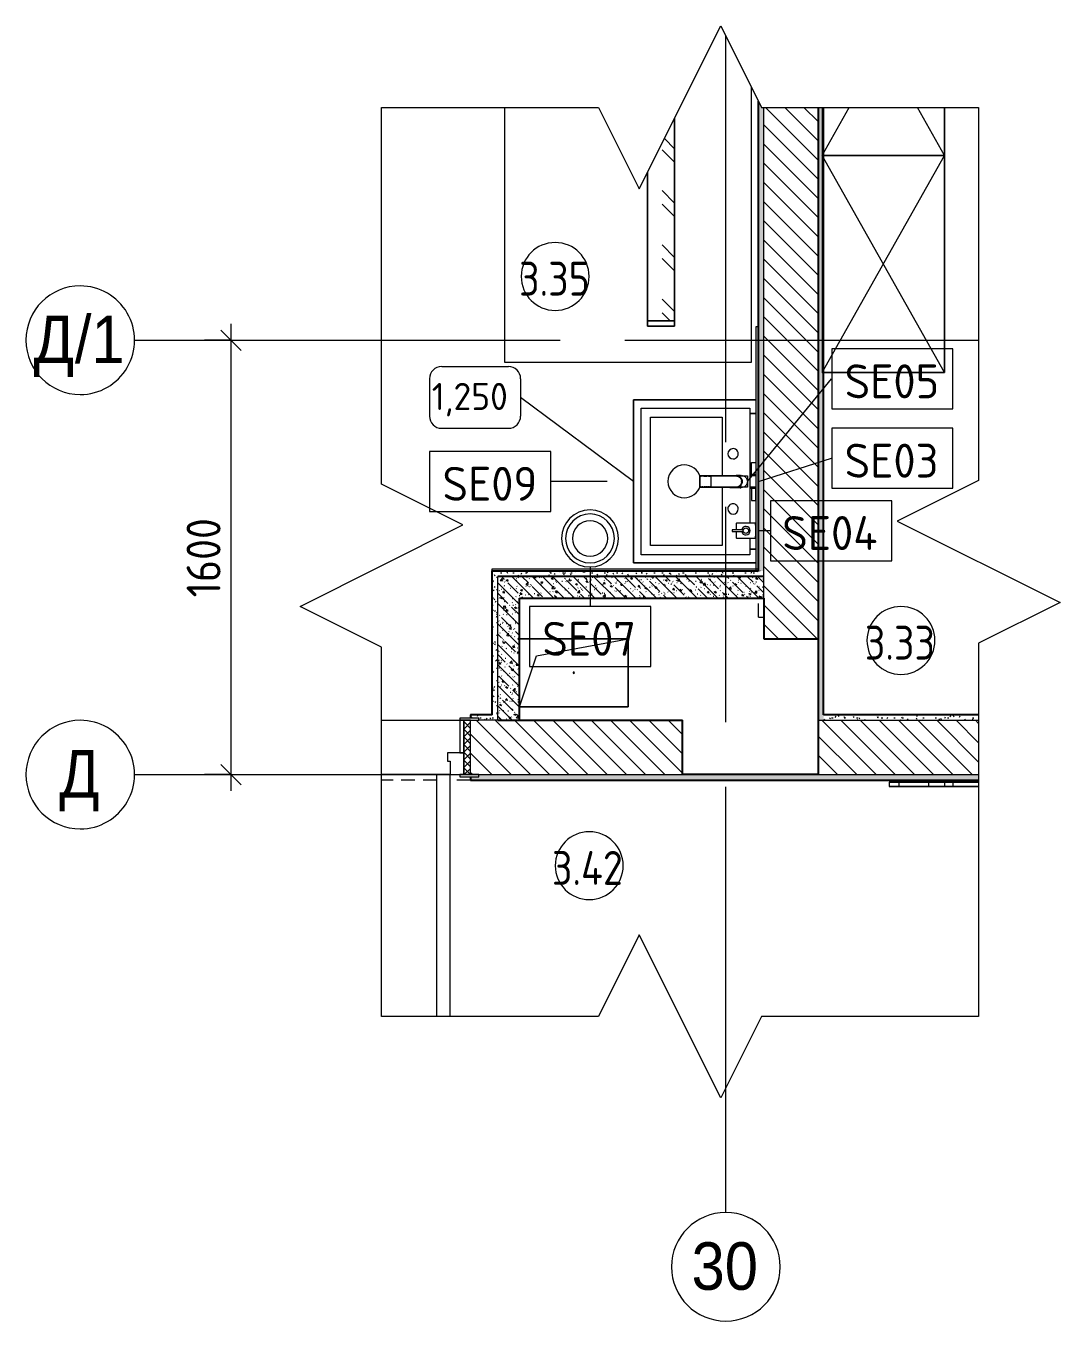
# Model space of a CAD drawing. Header units: millimetres. Extents: x 63482 to 319368, y -8553 to 29000.
# Drawn here: x 87507 to 91314, y 11387 to 16158 of the extents above; entities that cross this region are included whole.
import ezdxf

# ---------------------------------------------------------------- set-up
doc = ezdxf.new("R2010")
doc.units = ezdxf.units.MM
doc.linetypes.add('200_ШТРИХ__ш1_п0_6_', pattern=[80, 50, -30])
doc.linetypes.add('Осевая', pattern=[1587.5, 317.5, -238.125, 793.75, -238.125])
for name, color, linetype, lineweight, true_color in [('0-1', 7, 'Continuous', 9, 0x4994b4), ('A-GENM-1', 7, 'Continuous', 9, 0x4994b4), ('A-WALL-1', 7, 'Continuous', 25, 0x3c3c3c), ('A-WALL-FNSH-1', 7, 'Continuous', 15, 0x3c3c3c), ('I-FURN-1', 7, 'Continuous', 9, 0xffffff), ('P-SANR-FIXT-1', 7, 'Continuous', 15, 0x4994b4), ('P-SANR-FIXT-2', 7, 'Continuous', 9, 0x4994b4)]:
    doc.layers.add(name, color=color, linetype=linetype, lineweight=lineweight, true_color=true_color)
for name, color, linetype, lineweight in [('A-ANNO-DIMS', 7, 'Continuous', 9), ('A-ANNO-DIMS-50', 7, 'Continuous', 9), ('A-AREA-IDEN', 7, 'Continuous', 9), ('A-DETL-GENF', 7, 'Continuous', 9), ('A-DETL-MBND', 7, '200_ШТРИХ__ш1_п0_6_', 9), ('A-DOOR', 7, 'Continuous', 9), ('A-DOOR-1', 7, 'Continuous', 15), ('A-DOOR-FRAM', 7, 'Continuous', 15), ('A-DOOR-FRAM-1', 7, 'Continuous', 9), ('A-GENM', 7, 'Continuous', 9), ('A-WALL', 7, 'Continuous', 9), ('I-FURN', 7, 'Continuous', 9), ('I-FURN-IDEN', 7, 'Continuous', 9), ('I-WALL', 7, 'Continuous', 9), ('P-SANR-FIXT-IDEN', 7, 'Continuous', 9), ('Оси', 7, 'Continuous', 9), ('Оси-1', 7, 'Continuous', 20), ('Оси-2', 7, 'Осевая', 9)]:
    doc.layers.add(name, color=color, linetype=linetype, lineweight=lineweight)
doc.styles.add('Arial', font='arial.ttf', dxfattribs={"width": 0.9, "height": 175})
doc.styles.add('GOST Common', font='GOST_Common.ttf', dxfattribs={"height": 125})
doc.styles.add('GOST Common_1', font='GOST_Common.ttf', dxfattribs={"height": 100})
doc.styles.add('GOST Common_2', font='GOST_Common.ttf', dxfattribs={"width": 0.9, "height": 125})
doc.styles.add('ISOCPEUR', font='isocpeur.ttf', dxfattribs={"width": 0.9, "height": 125})
doc.dimstyles.new('ISO-2_5_0_9К_БОЛЬШОЙ', dxfattribs={"dimscale": 304.8, "dimtxt": 124.497647, "dimasz": 0.246063, "dimexe": 0.19685, "dimexo": 0.492126, "dimgap": 0, "dimtad": 1, "dimdec": 0, "dimrnd": 10, "dimzin": 0, "dimdsep": 46, "dimtxsty": 'ISOCPEUR', "dimblk1": 'OBLIQUE', "dimblk2": 'OBLIQUE', "dimsah": 1, "dimcen": 0.09, "dimdle": 0.19685, "dimazin": 0, "dimtfac": 1, "dimtdec": 4, "dimtix": 1, "dimtmove": 0, "dimatfit": 3, "dimfxl": 1, "dimtvp": 1, "dimtolj": 1, "dimtzin": 0, "dimarcsym": 2})
pattern_1 = [(135, (-20626.346, 0), (-35.35534, -35.35534), [])]
pattern_2 = [(135, (-20626.346, 0), (-37.717076, -37.717076), [53.34, -8.89, 1.778, -8.89]), (135, (-20626.346, 37.694), (-37.717076, -37.717076), []), (50, (-20626.346, 0), (63.763904, -5.57885), [6.668, -73.343]), (355, (-20626.346, 0), (-12.334876, 66.869514), [5.334, -58.674]), (100.451, (-20621.03, -0.465), (51.430358, 61.29098), [5.667, -62.332]), (46.184, (-20626.35, 17.78), (94.87722, -14.714836), [10.001, -110.014]), (96.636, (-20618.44, 16.55), (83.091155, 86.599305), [8.5, -93.497]), (351.184, (-20626.35, 17.78), (83.09204, 86.59928), [8.001, -88.011]), (21, (-20617.456, 13.335), (53.064487, -35.792726), [6.667, -73.342]), (326, (-20617.456, 13.335), (21.63066, 64.46546), [5.334, -58.674]), (71.451, (-20613.034, 10.35), (74.696462, 28.672367), [5.667, -62.332]), (37.5, (-20626.346, 0), (1.080413, 29.594271), [1.676, -56.286, 1.676, -57.887, -58.896]), (37.5, (-20626.346, 0), (1.080413, 29.594271), [-117.526, 1.676, -57.22]), (7.5, (-20626.346, 0), (23.386368, 35.063507), [1.676, -32.283, 1.676, -54.953, -22.447]), (7.5, (-20626.346, 0), (23.386368, 35.063507), [-90.589, 1.676, -20.771]), (327.5, (-20646.17, 0), (47.456567, -2.0054684), [1.676, -20.549, 1.676, -67.666, -92.012]), (327.5, (-20646.17, 0), (47.456567, -2.0054684), [-91.567, 1.676, -90.335]), (317.5, (-20655.06, 0), (51.844948, 8.899041), [1.676, -27.216, 1.676, -44.374, -65.342]), (317.5, (-20655.06, 0), (51.844948, 8.899041), [-74.943, 1.676, -63.665])]
pattern_3 = [(0, (-20626.346, 0), (60.96, 15.24), [5.029, -40.691, 5.029, -40.691, -243.84]), (0, (-20626.346, 0), (60.96, 15.24), [-91.44, 5.029, -86.411, 5.029, -40.691, -106.68]), (0, (-20626.346, 0), (60.96, 15.24), [-228.6, 5.029, -25.451, 5.029, -71.171]), (120, (-20603.486, 7.62), (-43.6782272, 45.1729086), [5.029, -40.691, 5.029, -40.691, -243.84]), (120, (-20603.486, 7.62), (-43.6782272, 45.1729086), [-91.44, 5.029, -86.411, 5.029, -40.691, -106.68]), (120, (-20603.486, 7.62), (-43.6782272, 45.1729086), [-228.6, 5.029, -25.451, 5.029, -71.171]), (240, (-20595.866, 38.1), (-17.2817728, -60.4129086), [5.029, -40.691, 5.029, -40.691, -243.84]), (240, (-20595.866, 38.1), (-17.2817728, -60.4129086), [-91.44, 5.029, -86.411, 5.029, -40.691, -106.68]), (240, (-20595.866, 38.1), (-17.2817728, -60.4129086), [-228.6, 5.029, -25.451, 5.029, -71.171])]

# ---------------------------------------------------------------- blocks, each defined once
blk = doc.blocks.new('110_Дверь_СКБ_2Ст - Д-6_л__ ДОО_Дв_1450x2100h_Дверь из раздевальной в коридор-32357677-Фрагмент 3_4')
at = {"layer": 'A-DOOR-FRAM-1'}
h = blk.add_hatch(dxfattribs=at)
h.set_pattern_fill('FP_24', color=256, style=0, pattern_type=2)
h.set_pattern_definition([(45, (-546.384, 164.685), (-14.1421, 14.1421), []), (135, (-546.384, 164.685), (-14.1421, -14.1421), [])])
h.paths.add_polyline_path([(-712.5, 100), (-712.5, -100), (-687.5, -100), (-687.5, 100)])
at = {"layer": 'A-DOOR-1'}
for p, q in [((-637.5, 990.3), (-637.5, 100)), ((-587.5, 100), (-587.5, 990.3)), ((-637.5, 100), (-587.5, 100))]:
    blk.add_line(p, q, dxfattribs=at)
at = {"layer": 'A-DOOR-FRAM'}
for p, q in [((-672.5, 108), (-742.5, 108)), ((-742.5, 108), (-742.5, 100)), ((-742.5, 100), (-672.5, 100)), ((-687.5, 100), (-712.5, 100)), ((-712.5, 100), (-712.5, -100)), ((-637.5, 100), (-687.5, 100)), ((-687.5, 100), (-687.5, 20)), ((-687.5, -100), (-687.5, 100)), ((-672.5, 100), (-672.5, 108)), ((-637.5, 50), (-637.5, 100)), ((-627.5, 50), (-637.5, 50)), ((-627.5, 20), (-627.5, 50)), ((-687.5, 20), (-627.5, 20)), ((-672.5, 20), (-687.5, 20)), ((-687.5, 20), (-687.5, -100)), ((-672.5, -100), (-672.5, 20)), ((-672.5, -100), (-742.5, -100)), ((-742.5, -100), (-742.5, -108)), ((-742.5, -108), (-672.5, -108)), ((-712.5, -100), (-687.5, -100)), ((-687.5, -100), (-672.5, -100)), ((-672.5, -108), (-672.5, -100))]:
    blk.add_line(p, q, dxfattribs=at)
blk = doc.blocks.new('SND_2D_Раковина - 500x400 без поручня-18611701-Фрагмент 3_4')
at = {"layer": 'P-SANR-FIXT-1'}
for p, q in [((-250, 152), (-250, 128.5)), ((-250, 128.5), (-250, 152)), ((-70, 150), (-25, 150)), ((-70, 135), (-70, 150)), ((-25, 151.1), (-25, 128.5)), ((25, 128.5), (25, 151.1)), ((70, 150), (25, 150)), ((70, 135), (70, 150)), ((250, 128.5), (250, 152)), ((250, 152), (250, 128.5)), ((-25, 135), (-70, 135)), ((25, 135), (70, 135))]:
    blk.add_line(p, q, dxfattribs=at)
blk = doc.blocks.new('GM_Отверстие прямоугольное _в плите_ - Отверстие-21608683-Фрагмент 3_4')
at = {"layer": 'A-GENM'}
for p, q in [((-200, 125), (200, 125)), ((200, 125), (-200, 125)), ((-137.5, 62.5), (200, 125)), ((200, 125), (200, -125)), ((200, -125), (200, 125)), ((-200, -125), (-137.5, 62.5)), ((200, -125), (-200, -125)), ((-200, -125), (200, -125))]:
    blk.add_line(p, q, dxfattribs=at)
for start, end in [(360, 180), (180, 360)]:
    blk.add_arc((0, 0), 2.5, start, end, dxfattribs=at)
blk = doc.blocks.new('Шкаф параметрический - 1_256-26529813-Фрагмент 3_4')
at = {"layer": 'I-FURN'}
for p, q in [((0, 450), (176.9, 350.5)), ((176.9, 450), (0, 450)), ((0, 450), (0, 0)), ((0, 0), (0, 444.7)), ((0, 0), (176.9, 99.5)), ((0, 0), (176.9, 0)), ((176.9, 0), (0, 0))]:
    blk.add_line(p, q, dxfattribs=at)
blk = doc.blocks.new('Шкаф параметрический - 1_254-26529812-Фрагмент 3_4')
at = {"layer": 'I-FURN'}
for p, q in [((0, 0), (800, 450)), ((0, 450), (800, 0)), ((800, 450), (0, 450)), ((0, 450), (0, 0)), ((0, 0), (0, 444.7)), ((800, 0), (800, 450)), ((800, 444.7), (800, 0)), ((0, 0), (800, 0)), ((800, 0), (0, 0))]:
    blk.add_line(p, q, dxfattribs=at)
blk = doc.blocks.new('Стол базовый прямоугольный - 1_146-25586992-Фрагмент 3_4')
at = {"layer": 'I-FURN'}
for p, q in [((617.5, 455), (-393.4, 455)), ((617.5, -455), (617.5, 455)), ((-617.5, 343), (-617.5, 340)), ((-320.5, -455), (617.5, -455))]:
    blk.add_line(p, q, dxfattribs=at)
blk = doc.blocks.new('Зеркало обычное - 1_21-29820948-Фрагмент 3_4')
at = {"layer": 'I-FURN-1'}
h = blk.add_hatch(dxfattribs=at)
h.set_pattern_fill('FP_25', color=256, style=0, pattern_type=2)
h.set_pattern_definition([(45, (50, 50), (-200, 0), [141.42, -141.42]), (45, (100, 50), (-200, 0), [70.71, -212.13]), (45, (50, 100), (-200, 0), [70.71, -212.13])])
h.paths.add_polyline_path([(-580, 60), (-580, -40), (166, -40), (-34, 60), (-469.4, 60)])
at = {"layer": 'I-FURN'}
for p, q in [((-34, 60), (-600, 60)), ((-600, 60), (-600, -40)), ((-600, -40), (-600, 60)), ((-600, 60), (-580, 60)), ((-34, 60), (-580, 60)), ((-580, 60), (-580, -40)), ((-580, -40), (-580, 60)), ((-580, 60), (-34, 60)), ((-580, 60), (-34, 60)), ((-34, 60), (-580, 60)), ((-580, 60), (-34, 60)), ((-580, -40), (-580, 60)), ((-580, -40), (-580, 60)), ((-600, -40), (166, -40)), ((-580, -40), (-600, -40)), ((-580, -40), (166, -40)), ((166, -40), (-580, -40)), ((166, -40), (-580, -40)), ((-580, -40), (166, -40)), ((166, -40), (-580, -40))]:
    blk.add_line(p, q, dxfattribs=at)
blk = doc.blocks.new('сифон - Для раковины-30610345-Фрагмент 3_4')
at = {"layer": 'P-SANR-FIXT-1'}
for p, q in [((191.1, 20), (168.5, 20)), ((192, 40), (191.1, 40)), ((191.1, 38.6), (191.1, 40)), ((191.1, -40), (191.1, 38.6)), ((168.5, -20), (191.1, -20)), ((191.1, -40), (192, -40))]:
    blk.add_line(p, q, dxfattribs=at)
blk = doc.blocks.new('смеситель для раковины - Default-30607276-Фрагмент 3_4')
at = {"layer": '0-1'}
for p, q in [((-21.8, -15.6), (-22.8, -3)), ((-18.9, -7.6), (-19.6, -9.7)), ((22.8, -3), (21.8, -15.6)), ((-20.4, -97.4), (-20.3, -110)), ((-19.8, -111.8), (19.8, -111.8)), ((20.3, -110), (20.4, -97.4)), ((-19.8, -151.6), (19.7, -151.6))]:
    blk.add_line(p, q, dxfattribs=at)
at = {"layer": '0-1', "flags": 128}
for points in [[(12.1, 0.1), (16.4, -3.8), (19.5, -8.8), (21, -14.5), (21, -16)], [(-21.1, -22.2), (-21.1, -24.2), (-21.1, -63.3), (-21.1, -93.2)], [(-20, -10.8), (-20.8, -13.2), (-20.9, -15.4)], [(21, -17), (21.2, -25.7), (21, -77.4), (21, -111.4)], [(-20.7, -150.6), (-20.7, -150.2), (-20.7, -149.2), (-20.7, -148.3), (-20.7, -146.9), (-20.7, -145.4), (-20.8, -134.7), (-21.1, -93.2)], [(20.8, -150.6), (20.7, -150.2), (20.7, -148.7), (20.8, -147.4), (20.8, -146.2), (20.9, -129.6), (21.1, -62.9), (21.1, -88)], [(20.9, -146.2), (20.9, -147.7), (20.8, -148.8), (20.8, -149.8), (20.8, -150.4), (20.7, -151.2), (20.5, -151.4), (20.3, -151.5), (20.1, -151.6), (19.7, -151.6)]]:
    blk.add_lwpolyline(points, dxfattribs=at)
at = {"layer": 'P-SANR-FIXT-1'}
for p, q in [((-21, -151.6), (-21, 23)), ((-21, 23), (21, 23)), ((21, 23), (21, -151.6)), ((-22.9, -0.9), (-22.9, -0.5)), ((22.9, -0.9), (22.5, -5)), ((22.9, -0.3), (22.9, -0.9)), ((-19.8, -111.8), (-19.7, -144)), ((19.7, -144), (19.8, -111.8)), ((19.9, -126.5), (19.9, -131)), ((19.9, -133.6), (19.9, -136.7)), ((19.9, -140.7), (19.9, -143.1)), ((20, -108.6), (20, -111.3)), ((20, -113.5), (20, -115.7)), ((21, -151.6), (-21, -151.6))]:
    blk.add_line(p, q, dxfattribs=at)
at = {"layer": 'P-SANR-FIXT-1', "flags": 128}
for points in [[(-5.1, 2), (-6.1, 1.8), (-9.8, 0.4), (-10.2, 0.2)], [(2.7, 2.4), (2.1, 2.5), (-2.1, 2.5), (-2.7, 2.4)], [(-0.6, 3.9), (-0.3, 3.9), (-0.1, 3.9), (0.1, 3.9), (0.3, 3.9), (0.6, 3.9)], [(9.8, 0.4), (6.1, 1.8), (4.9, 2)], [(-21.1, -88.1), (-20.9, -138.9), (-20.9, -145.3), (-20.8, -150.2), (-20.7, -149.4), (-20.7, -143.7), (-20.8, -118.3), (-21, -67.6), (-21.1, -42.2), (-21.1, -16.9)], [(-12.1, -0.9), (-13.1, -1.6), (-15.9, -4.1)], [(15.9, -4.1), (13.1, -1.6), (12.1, -0.9)], [(21.1, -16.9), (21.1, -42.2), (21, -67.6), (20.8, -118.3), (20.7, -143.7), (20.7, -149.4), (20.8, -150.2), (20.9, -145.3), (20.9, -138.9), (21.1, -88.1)], [(21.8, -15.2), (22.1, -10.8), (22.3, -7.9), (22.5, -5.6), (22.7, -3.2), (22.9, -0.9)], [(-20, -119.8), (-20, -111), (-20, -109.4)], [(-19.9, -137.9), (-19.9, -133.8), (-19.9, -125.8)], [(20, -117.9), (20, -119.9), (20, -123.6)]]:
    blk.add_lwpolyline(points, dxfattribs=at)
at = {"layer": 'P-SANR-FIXT-1'}
for centre, major_axis, ratio, start_param, end_param in [((0, -17.2), (20.8, 0), 0.98634, 1.772369, 2.014602), ((0, -17.2), (18.5, 0), 0.986286, 1.529552, 1.612041), ((0, -17.2), (20.8, 0), 0.98634, 1.126997, 1.369237), ((0, -17.2), (20.8, 0), 0.98634, 3.193059, 3.245131), ((0, -17.2), (20.8, 0), 0.98634, 2.866452, 2.987825), ((0, -17.2), (20.8, 0), 0.98634, 0.153768, 0.27514), ((0, -17.2), (20.8, 0), 0.98634, 6.179646, 6.231719), ((-19.8, -109.7), (0.5, 0.002), 0.095848, 1.570429, 2.347364), ((19.8, -109.7), (-0.5, 0.002), 0.095846, 3.935935, 4.712983)]:
    blk.add_ellipse(centre, major_axis=major_axis, ratio=ratio, start_param=start_param, end_param=end_param, dxfattribs=at)
for points, knots in [([(-22.9, -0.3), (-22.9, 2.5), (-22.3, 6.4), (-20, 11.4), (-17.7, 14.7), (-14.9, 17.6), (-11.6, 20), (-7.9, 21.7), (-4.5, 22.6), (-1.5, 23), (1.9, 23), (6, 22.4), (10, 20.8), (12.8, 19.1), (14.8, 17.5), (16.7, 15.8), (18.8, 13.3), (21.9, 8.1), (22.9, 3.2), (22.9, -0.3)], [0, 0, 0, 0, 0.111111, 0.166667, 0.222222, 0.277778, 0.333333, 0.388889, 0.444444, 0.479167, 0.513889, 0.583333, 0.652778, 0.6875, 0.722222, 0.756944, 0.791667, 0.861111, 1, 1, 1, 1]), ([(10.9, -0.1), (10.6, 0), (10.1, 0.3), (9, 0.9), (6.9, 1.7), (2.6, 2.8), (-2.6, 2.8), (-6.9, 1.7), (-9.2, 0.7), (-11.2, -0.2), (-13.2, -1.5), (-14.9, -2.9), (-16.1, -4.2), (-17.3, -5.5), (-18.5, -7.2), (-19.6, -9.3), (-20.7, -12.4), (-21.1, -14.8), (-21.1, -16.4)], [0.3333333, 0.3333333, 0.3333333, 0.3333333, 0.3472222, 0.3611111, 0.3888889, 0.4444444, 0.5555556, 0.6111111, 0.6388889, 0.6666667, 0.7083333, 0.75, 0.7708333, 0.7916667, 0.8333333, 0.875, 0.9166667, 1, 1, 1, 1]), ([(-15.4, -2.7), (-15.3, -2.6), (-14.5, -1.7), (-12.9, -0.3), (-11.1, 0.8), (-10.3, 1.3)], [0.4875302, 0.4875302, 0.4875302, 0.4875302, 0.5, 0.6, 0.6887158, 0.6887158, 0.6887158, 0.6887158]), ([(-9.5, 1.7), (-8.7, 2.1), (-6.8, 2.9), (-3.8, 3.7), (-1.6, 3.9), (-0.6, 3.9)], [0.7162377, 0.7162377, 0.7162377, 0.7162377, 0.8, 0.9, 1, 1, 1, 1]), ([(-5.8, 0.7), (-5.1, 0.9), (-2, 1.6), (3.8, 1.6), (10.7, -1.1), (15, -4.8), (16.9, -7.4), (17.3, -8)], [-0.5890495, -0.5890495, -0.5890495, -0.5890495, -0.5555556, -0.4444444, -0.3333333, -0.2222222, -0.1898256, -0.1898256, -0.1898256, -0.1898256]), ([(-0.6, 3), (-0.6, 3.1), (-0.6, 3.3), (-0.6, 3.6), (-0.6, 3.8), (-0.6, 3.9), (-0.6, 3.9)], [0.1818182, 0.1818182, 0.1818182, 0.1818182, 0.3636364, 0.5454545, 0.7272727, 1, 1, 1, 1]), ([(0.6, 3.1), (0.6, 3.2), (0.6, 3.3), (0.6, 3.6), (0.6, 3.8), (0.6, 3.9), (0.6, 3.9)], [0.2272727, 0.2272727, 0.2272727, 0.2272727, 0.3636364, 0.5454545, 0.7272727, 1, 1, 1, 1]), ([(3.5, 3.6), (4.7, 3.4), (8, 2.6), (12.9, 0), (16.7, -3.9), (19, -7.6), (20.2, -10.6), (20.7, -12.8), (20.9, -13.9), (20.9, -14)], [0.0908638, 0.0908638, 0.0908638, 0.0908638, 0.2, 0.4, 0.6, 0.7, 0.8, 0.9, 0.9080467, 0.9080467, 0.9080467, 0.9080467]), ([(-22.9, -0.9), (-22.9, -1.5), (-22.8, -2.5), (-22.7, -3.8), (-22.6, -4.8), (-22.5, -5.7), (-22.4, -6.6), (-22.3, -7.5), (-22.2, -8.7), (-22.1, -10.1), (-22, -12.1), (-21.9, -13.9), (-21.8, -15.2)], [0, 0, 0, 0, 0.166667, 0.25, 0.333333, 0.416667, 0.5, 0.583333, 0.666667, 0.75, 0.833333, 1, 1, 1, 1]), ([(-21.8, -15.2), (-21.8, -16.2), (-21.7, -18.4), (-21.6, -22.6), (-21.5, -27.6), (-21.4, -33.2), (-21.4, -38.3), (-21.3, -42.6), (-21.3, -45.9), (-21.3, -49.3), (-21.3, -52.8), (-21.2, -55.7), (-21.2, -58), (-21.2, -59.8), (-21.2, -61.5), (-21.2, -63.9), (-21.2, -66.8), (-21.2, -70.4), (-21.2, -73.9), (-21.1, -77.5), (-21.1, -82.2), (-21.1, -85.7), (-21.1, -88.1)], [0, 0, 0, 0, 0.083333, 0.166667, 0.25, 0.333333, 0.416667, 0.458333, 0.5, 0.541667, 0.583333, 0.625, 0.645833, 0.666667, 0.6875, 0.708333, 0.75, 0.791667, 0.833333, 0.875, 0.916667, 1, 1, 1, 1]), ([(-21.1, -16.9), (-21.1, -15.9), (-21, -14.3), (-20.6, -12.1), (-20.1, -10.6), (-19.6, -9), (-18.7, -7.1), (-17.6, -5.3), (-16.6, -4.1), (-16.4, -3.7)], [0, 0, 0, 0, 0.1, 0.15, 0.2, 0.25, 0.3, 0.4, 0.4433431, 0.4433431, 0.4433431, 0.4433431]), ([(-21.1, -18.4), (-21.1, -19.2), (-21.1, -20.8), (-21.1, -23.1), (-21.1, -25), (-21, -26.5), (-21, -27.6), (-21, -28.6), (-21, -30), (-21, -31.7), (-21, -33.4), (-21, -34.6), (-20.9, -35.2), (-20.9, -35.7), (-20.9, -36.3), (-20.9, -36.9), (-20.9, -38.1), (-20.9, -39.8), (-20.9, -41.4), (-20.8, -42.8), (-20.8, -44.1), (-20.8, -45.8), (-20.8, -48.6), (-20.7, -53.5), (-20.6, -60.7), (-20.6, -68.9), (-20.5, -76.5), (-20.5, -85.7), (-20.4, -92.7), (-20.4, -97.4)], [0, 0, 0, 0, 0.027778, 0.055556, 0.083333, 0.097222, 0.111111, 0.125, 0.138889, 0.166667, 0.194444, 0.208333, 0.215278, 0.222222, 0.229167, 0.236111, 0.25, 0.277778, 0.305556, 0.319444, 0.333333, 0.361111, 0.388889, 0.444444, 0.555556, 0.666667, 0.75, 0.833333, 1, 1, 1, 1]), ([(-20, -10.9), (-20.1, -11.4), (-20.5, -12.6), (-20.7, -13.9), (-20.8, -14.6)], [0, 0, 0, 0, 0.4, 1, 1, 1, 1]), ([(-20.7, -19.9), (-20.7, -17.5), (-20.1, -14), (-18.8, -10.8), (-18.3, -9.9)], [-1, -1, -1, -1, -0.8888889, -0.842663, -0.842663, -0.842663, -0.842663]), ([(-17.1, -5.5), (-17.4, -6), (-18.3, -7.2), (-19, -8.5), (-19.3, -9.3)], [0.2222222, 0.2222222, 0.2222222, 0.2222222, 0.4444444, 0.7777778, 0.7777778, 0.7777778, 0.7777778]), ([(-17.2, -8), (-16.9, -7.4), (-15.8, -6), (-14.7, -4.7), (-13.9, -4)], [-0.81017436, -0.81017436, -0.81017436, -0.81017436, -0.77777778, -0.73140311, -0.73140311, -0.73140311, -0.73140311]), ([(-12.3, -2.7), (-11.7, -2.2), (-10.4, -1.3), (-9, -0.6), (-8.2, -0.2)], [-0.69972199, -0.69972199, -0.69972199, -0.69972199, -0.66666667, -0.62761366, -0.62761366, -0.62761366, -0.62761366]), ([(21.1, -16.4), (21.1, -16), (21, -15.1), (20.8, -13.8), (20.6, -12.6), (20.3, -11.7), (20.2, -11.2), (20, -10.9), (19.9, -10.5), (19.7, -9.9), (19.3, -9), (18.6, -7.6), (17.7, -6.2), (17, -5.2), (16.4, -4.5), (15.8, -3.8), (15, -3), (13.9, -2), (12.7, -1.2), (11.9, -0.7), (11.5, -0.5), (11.5, -0.4)], [0, 0, 0, 0, 0.0277778, 0.0555556, 0.0833333, 0.0972222, 0.1041667, 0.1111111, 0.1180556, 0.125, 0.1388889, 0.1666667, 0.1944444, 0.2083333, 0.2222222, 0.2361111, 0.25, 0.2777778, 0.3055556, 0.3194444, 0.3231046, 0.3231046, 0.3231046, 0.3231046]), ([(19.9, -10.7), (19.6, -9.7), (18.7, -7.9), (17.6, -6.2), (17.1, -5.5)], [0.0231952, 0.0231952, 0.0231952, 0.0231952, 0.4444444, 0.7777778, 0.7777778, 0.7777778, 0.7777778]), ([(18.3, -9.9), (18.8, -10.8), (20.1, -14), (20.7, -17.5), (20.7, -19.9)], [-0.1575276, -0.1575276, -0.1575276, -0.1575276, -0.1111111, 0, 0, 0, 0]), ([(20.8, -14.6), (20.7, -14.1), (20.6, -13.2), (20.4, -12.3), (20.3, -12)], [0, 0, 0, 0, 0.4444444, 0.7103632, 0.7103632, 0.7103632, 0.7103632]), ([(20.4, -97.4), (20.4, -91.1), (20.5, -81.8), (20.6, -69.7), (20.7, -60), (20.7, -52.6), (20.8, -47.4), (20.8, -45.2), (20.8, -43.5), (20.9, -41.8), (20.9, -39.8), (20.9, -37.7), (20.9, -36.2), (20.9, -35.4), (21, -34.1), (21, -32.6), (21, -31), (21, -29.7), (21, -28.6), (21, -27.7), (21, -26.8), (21.1, -25.6), (21.1, -22.9), (21.1, -20.4), (21.1, -18.4)], [0, 0, 0, 0, 0.222222, 0.333333, 0.444444, 0.583333, 0.618056, 0.652778, 0.670139, 0.6875, 0.722222, 0.756944, 0.774306, 0.782986, 0.791667, 0.826389, 0.84375, 0.861111, 0.878472, 0.887153, 0.895833, 0.913194, 0.930556, 1, 1, 1, 1]), ([(21.1, -88.1), (21.1, -85.1), (21.1, -80.6), (21.2, -74.5), (21.2, -69.9), (21.2, -65.1), (21.2, -60), (21.2, -55.1), (21.3, -50.9), (21.3, -47.5), (21.3, -44.7), (21.3, -42.6), (21.4, -41), (21.4, -39.8), (21.4, -38.7), (21.4, -37.3), (21.4, -35.8), (21.4, -34.1), (21.5, -32.1), (21.5, -29.7), (21.5, -27), (21.6, -24.6), (21.7, -21.6), (21.7, -18.3), (21.8, -16.1), (21.8, -15.2)], [0, 0, 0, 0, 0.071429, 0.107143, 0.142857, 0.178571, 0.214286, 0.25, 0.285714, 0.321429, 0.357143, 0.392857, 0.410714, 0.428571, 0.446429, 0.464286, 0.5, 0.535714, 0.571429, 0.625, 0.678571, 0.732143, 0.785714, 0.892857, 1, 1, 1, 1]), ([(-19.8, -109.7), (-19.8, -110.1), (-19.8, -110.9), (-19.8, -111.7), (-19.8, -111.8), (-19.8, -111.8)], [0, 0, 0, 0, 0.2, 0.4, 0.5304452, 0.5304452, 0.5304452, 0.5304452]), ([(19.8, -111.8), (19.8, -111.8), (19.8, -111.7), (19.8, -110.9), (19.8, -110.1), (19.8, -109.7)], [0.4695252, 0.4695252, 0.4695252, 0.4695252, 0.6, 0.8, 1, 1, 1, 1]), ([(-19.8, -151.6), (-19.8, -151.6), (-19.8, -151.4), (-19.8, -149.9), (-19.9, -148), (-19.9, -147.3)], [0.5274141, 0.5274141, 0.5274141, 0.5274141, 0.6, 0.8, 0.9038771, 0.9038771, 0.9038771, 0.9038771]), ([(-19.7, -144), (-19.7, -145.5), (-19.7, -148.5), (-19.7, -151.2), (-19.7, -151.6), (-19.8, -151.6)], [0, 0, 0, 0, 0.2, 0.4, 0.5271653, 0.5271653, 0.5271653, 0.5271653]), ([(19.7, -151.6), (19.7, -151.6), (19.7, -151.6), (19.7, -151.2), (19.7, -150), (19.7, -148.3), (19.7, -146.2), (19.7, -144.8), (19.7, -144)], [0.4725879, 0.4725879, 0.4725879, 0.4725879, 0.5, 0.6, 0.7, 0.8, 0.9, 1, 1, 1, 1]), ([(19.9, -147.4), (19.9, -148), (19.8, -149.3), (19.8, -150.7), (19.8, -151.5), (19.8, -151.6), (19.7, -151.6)], [0.1, 0.1, 0.1, 0.1, 0.2, 0.3, 0.4, 0.4724791, 0.4724791, 0.4724791, 0.4724791])]:
    blk.add_open_spline(points, degree=3, knots=knots, dxfattribs=at)
for points in [[(0.6, 3.9), (1.2, 3.9), (1.8, 3.9), (2.5, 3.8)], [(-22.6, -4.9), (-22.8, -3.6), (-22.9, -2.2), (-22.9, -0.9)], [(-20.8, -88.2), (-20.7, -88.2), (-20.6, -88.2), (-20.5, -88.2)], [(20.7, -87.3), (20.7, -87.4), (20.7, -87.5), (20.6, -87.8), (20.5, -87.9), (20.5, -88)], [(-19.8, -110.9), (-19.8, -110.6), (-19.8, -110.3), (-19.8, -110)], [(-19.8, -111.8), (-19.8, -111.8), (-19.8, -111.8), (-19.8, -111.8)], [(19.8, -110), (19.8, -110.3), (19.8, -110.6), (19.8, -110.9)], [(19.8, -111.8), (19.8, -111.8), (19.8, -111.8), (19.8, -111.8)]]:
    blk.add_open_spline(points, degree=3, dxfattribs=at)
blk = doc.blocks.new('мусорная корзина - Round_ Metal-31021674-Фрагмент 3_4')
at = {"layer": 'P-SANR-FIXT-1'}
for radius, start, end in [(105, 0, 180), (90, 0, 180), (65, 0, 180), (105, 180, 0), (90, 180, 360), (65, 180, 360)]:
    blk.add_arc((0, 0), radius, start, end, dxfattribs=at)
blk = doc.blocks.new('Мойка кухонная - Раковина Roca Victoria-N Unik 600х460 мм-31021677-Фрагмент 3_4')
at = {"layer": 'P-SANR-FIXT-2'}
for p, q in [((-270, 400), (270, 400)), ((-270, 0), (-270, 400)), ((270, 400), (270, 0)), ((-236.6, 366.4), (236.1, 366.4)), ((-236.6, 102.3), (-236.6, 366.4)), ((236.1, 366.4), (236.1, 102.3)), ((-21.9, 102.3), (-236.6, 102.3)), ((236.1, 102.3), (19.9, 102.3)), ((-209, 0), (-270, 0)), ((270, 0), (-154, 0))]:
    blk.add_line(p, q, dxfattribs=at)
for centre, radius, start, end in [((0, 241.3), 60.5, 0, 180), ((0, 241.3), 60.5, 180, 252.948), ((0, 241.3), 60.5, 287.0299, 0), ((-101.6, 61.9), 19, 90, 180), ((-101.6, 61.9), 19, 180, 270), ((-101.6, 61.9), 19.1, 0, 90), ((-101.6, 61.9), 19, 270, 0), ((101.6, 61.9), 19.1, 0, 180), ((101.6, 61.9), 19.1, 180, 0)]:
    blk.add_arc(centre, radius, start, end, dxfattribs=at)
blk = doc.blocks.new('TOY_Диспансер мыло - Дозатор Elegance new 11654 019001 хром-30642362-Фрагмент 3_4')
at = {"layer": 'A-GENM-1'}
for p, q in [((127.9, 96.6), (122.2, 96.6)), ((122.2, 96.6), (122.2, 81.7)), ((127.9, 81.7), (127.9, 96.6)), ((97.5, 79.7), (97.5, 12)), ((122.2, 81.7), (99.5, 81.7)), ((122.2, 81.7), (102.9, 81.7)), ((122.2, 82.7), (122.2, 55.3)), ((127.9, 55.3), (127.9, 82.7)), ((146.9, 81.7), (127.9, 81.7)), ((150.5, 81.7), (127.9, 81.7)), ((152.5, 12), (152.5, 79.7)), ((99.5, 10), (105, 10)), ((145, 10), (105, 10)), ((105, 10), (105, 7.5)), ((145, 7.5), (145, 10)), ((145, 10), (150.5, 10))]:
    blk.add_line(p, q, dxfattribs=at)
blk.add_circle((125, 45.7), 10, dxfattribs=at)
for centre, radius, start, end in [((99.5, 79.7), 2, 90, 180), ((125, 45.7), 15.7, 100.4353, 79.365), ((150.5, 79.7), 2, 360, 90), ((99.5, 12), 2, 180, 270), ((150.5, 12), 2, 270, 360)]:
    blk.add_arc(centre, radius, start, end, dxfattribs=at)
blk = doc.blocks.new('Дерево_ декор 2 - Дерево_ декор 2-30725407-Фрагмент 3_4')
at = {"layer": 'I-FURN'}
for p, q in [((-398.3, -8.3), (-398.3, -24.3)), ((-252.4, -8.3), (-398.1, -8.3)), ((-398.1, -8.3), (-194.6, -8.3)), ((-398.1, -24.3), (-252.4, -24.3)), ((-194.6, -24.3), (-398.1, -24.3)), ((-363.3, -8.3), (-363.3, -24.3)), ((-360.9, -8.3), (-362.9, -8.3)), ((-362.9, -8.3), (-351.6, -8.3)), ((-362.9, -24.3), (-352.9, -24.3)), ((-351.6, -24.3), (-362.9, -24.3)), ((-352.9, -8.3), (-360.9, -8.3)), ((-253.2, -8.3), (-352.7, -8.3)), ((-352.7, -24.3), (-347.4, -24.3)), ((-351.5, -8.3), (-252.4, -8.3)), ((-252.4, -24.3), (-351.5, -24.3)), ((-347.4, -24.3), (-253.2, -24.3)), ((-194.6, -8.3), (-253.2, -8.3)), ((-253.2, -24.3), (-194.6, -24.3)), ((-252.4, -24.3), (-252.4, -8.3)), ((-194.7, -8.3), (-194.7, -24.3)), ((-194.6, -8.3), (-164.2, -8.3)), ((-164.8, -8.3), (-194.6, -8.3)), ((-194.6, -24.3), (-164.8, -24.3)), ((-164.2, -24.3), (-194.6, -24.3)), ((-164.2, -8.3), (-194.3, -8.3)), ((-194.3, -8.3), (-69.5, -8.3)), ((-194.3, -24.3), (-164.2, -24.3)), ((-69.5, -24.3), (-194.3, -24.3)), ((-69.3, -8.3), (-164.8, -8.3)), ((-164.8, -24.3), (-69.3, -24.3)), ((-164.2, -8.3), (-164.2, -24.3))]:
    blk.add_line(p, q, dxfattribs=at)
blk = doc.blocks.new('DET_L_Линия разрыва - М100-31023472-Фрагмент 3_4')
at = {"layer": 'A-DETL-GENF'}
for p, q in [((1538, 300), (1388, 0)), ((1838, -300), (1538, 300)), ((1388, 0), (0, 0)), ((1988, 0), (1838, -300)), ((3347.8, 0), (1988, 0))]:
    blk.add_line(p, q, dxfattribs=at)
blk = doc.blocks.new('DET_L_Линия разрыва - М100-31023519-Фрагмент 3_4')
at = {"layer": 'A-DETL-GENF'}
for p, q in [((1523.9, -300), (1823.9, 300)), ((1823.9, 300), (1973.9, 0)), ((0, 0), (1373.9, 0)), ((1373.9, 0), (1523.9, -300)), ((1973.9, 0), (3347.8, 0))]:
    blk.add_line(p, q, dxfattribs=at)
blk = doc.blocks.new('DET_L_Линия разрыва - М100-31023410-Фрагмент 3_4')
at = {"layer": 'A-DETL-GENF'}
for p, q in [((949.3, -300), (1249.3, 300)), ((1249.3, 300), (1399.3, 0)), ((0, 0), (799.3, 0)), ((799.3, 0), (949.3, -300)), ((1399.3, 0), (2198.6, 0))]:
    blk.add_line(p, q, dxfattribs=at)
blk = doc.blocks.new('DET_L_Линия разрыва - М100-31023372-Фрагмент 3_4')
at = {"layer": 'A-DETL-GENF'}
for p, q in [((949.3, 300), (799.3, 0)), ((1249.3, -300), (949.3, 300)), ((799.3, 0), (0, 0)), ((1399.3, 0), (1249.3, -300)), ((2198.6, 0), (1399.3, 0))]:
    blk.add_line(p, q, dxfattribs=at)
blk = doc.blocks.new('Ось сетки - D8-29747960-Фрагмент 3_4')
at = {"layer": 'Оси-1'}
for start, end in [(360, 180), (180, 360)]:
    blk.add_arc((0, 0), 4, start, end, dxfattribs=at)
blk = doc.blocks.new('DIMBLOCK42-Фрагмент 3_4')
at = {"layer": 'A-ANNO-DIMS-50', "lineweight": 20}
for p, q in [((88261.5, 15000), (88224, 15037.5)), ((88261.5, 15000), (88299, 14962.5)), ((88261.5, 13400), (88224, 13437.5)), ((88261.5, 13400), (88299, 13362.5))]:
    blk.add_line(p, q, dxfattribs=at)
at = {"layer": 'A-ANNO-DIMS-50'}
for p, q in [((88261.5, 15060), (88261.5, 13340)), ((88164.5, 15000), (88321.5, 15000)), ((88261.5, 15000), (88164.5, 15000)), ((88164.5, 13400), (88321.5, 13400)), ((88261.5, 13400), (88164.5, 13400))]:
    blk.add_line(p, q, dxfattribs=at)
at = {"layer": 'A-ANNO-DIMS-50', "color": 0, "insert": (88098.2, 14052.8), "char_height": 125, "width": 353.382, "attachment_point": 1, "rotation": 90, "line_spacing_factor": 1.149209, "style": 'ISOCPEUR'}
blk.add_mtext('1600', dxfattribs=at)
blk = doc.blocks.new('_Oblique')
at = {"color": 0, "linetype": 'ByBlock', "lineweight": -2}
blk.add_line((-0.5, -0.5), (0.5, 0.5), dxfattribs=at)
blk = doc.blocks.new('М_сантехническая_рамка1 - В рамке-30590747-Фрагмент 3_4')
at = {"layer": 'P-SANR-FIXT-IDEN'}
for p, q in [((4.293, 2.24), (-4.639, 2.24)), ((-4.639, 2.24), (-4.639, -2.178)), ((4.293, -2.178), (4.293, 2.24)), ((-4.639, -2.178), (4.293, -2.178))]:
    blk.add_line(p, q, dxfattribs=at)
blk = doc.blocks.new('Марка_Мебель - В прямоуг_Balcon_Марка-25523697-Фрагмент 3_4')
at = {"layer": 'I-FURN-IDEN'}
for p, q in [((-2.455, 2.278), (2.455, 2.278)), ((-3.355, 1.378), (-3.355, -1.384)), ((3.355, 1.378), (3.355, -1.378)), ((-2.461, -2.278), (2.455, -2.278))]:
    blk.add_line(p, q, dxfattribs=at)
for centre, radius, start, end in [((-2.455, 1.378), 0.9, 90, 180), ((2.455, 1.378), 0.9, 0, 90), ((-2.461, -1.384), 0.893, 180, 270), ((2.455, -1.378), 0.9, 270, 0)]:
    blk.add_arc(centre, radius, start, end, dxfattribs=at)
blk = doc.blocks.new('Марка_Помещения - Номер-25198446-Фрагмент 3_4')
at = {"layer": 'A-AREA-IDEN'}
for start, end in [(360, 180), (180, 360)]:
    blk.add_arc((0, 0), 2.5, start, end, dxfattribs=at)

msp = doc.modelspace()

# ---------------------------------------------------------------- hatches: boundary and pattern name
at = {"layer": 'I-WALL'}
h = msp.add_hatch(dxfattribs=at)
h.set_pattern_fill('FP_10', color=256, style=0, pattern_type=2)
h.set_pattern_definition(pattern_3)
h.paths.add_polyline_path([(90203.7, 14150), (90223.7, 14150), (90223.7, 15857.5), (90215.1, 15857.5), (90203.7, 15880.4), (90203.7, 14151)])
h = msp.add_hatch(dxfattribs=at)
h.set_pattern_fill('FP_20', color=256, style=0, pattern_type=2)
h.set_pattern_definition(pattern_1)
h.paths.add_polyline_path([(90223.7, 13900), (90423.7, 13900), (90423.7, 15857.5), (90223.7, 15857.5), (90223.7, 14050)])
h = msp.add_hatch(dxfattribs=at)
h.set_pattern_fill('FP_10', color=256, style=0, pattern_type=2)
h.set_pattern_definition(pattern_3)
h.paths.add_polyline_path([(90423.7, 13600), (90443.7, 13600), (90443.7, 15857.5), (90423.7, 15857.5), (90423.7, 14174.8)])
h = msp.add_hatch(dxfattribs=at)
h.set_pattern_fill('FP_10', color=256, style=0, pattern_type=2)
h.set_pattern_definition(pattern_3)
h.paths.add_polyline_path([(89243.7, 13620), (89243.7, 14150), (89223.7, 14150), (89223.7, 13620)])
h = msp.add_hatch(dxfattribs=at)
h.set_pattern_fill('FP_10', color=256, style=0, pattern_type=2)
h.set_pattern_definition(pattern_3)
h.paths.add_polyline_path([(90223.7, 14130), (90223.7, 14150), (89243.7, 14150), (89243.7, 14130), (89933.4, 14130)])
h = msp.add_hatch(dxfattribs=at)
h.set_pattern_fill('FP_4', color=256, style=0, pattern_type=2)
h.set_pattern_definition(pattern_2)
h.paths.add_polyline_path([(89323.7, 13600), (89323.7, 14130), (89243.7, 14130), (89243.7, 13600)])
h = msp.add_hatch(dxfattribs=at)
h.set_pattern_fill('FP_4', color=256, style=0, pattern_type=2)
h.set_pattern_definition(pattern_2)
h.paths.add_polyline_path([(89933.4, 14050), (90223.7, 14050), (90223.7, 14130), (89323.7, 14130), (89323.7, 14050)])
h = msp.add_hatch(dxfattribs=at)
h.set_pattern_fill('FP_10', color=256, style=0, pattern_type=2)
h.set_pattern_definition(pattern_3)
h.paths.add_polyline_path([(89243.7, 13600), (89243.7, 13620), (89143.7, 13620), (89143.7, 13608), (89173.7, 13607.5), (89173.7, 13600), (89200.5, 13600)])
h = msp.add_hatch(dxfattribs=at)
h.set_pattern_fill('FP_20', color=256, style=0, pattern_type=2)
h.set_pattern_definition(pattern_1)
h.paths.add_polyline_path([(89173.7, 13400), (89923.7, 13400), (89923.7, 13600), (89143.7, 13600), (89143.7, 13400)])
h.paths.add_polyline_path([(90423.7, 13400), (91014.4, 13400), (91014.4, 13600), (90423.7, 13600)])
h = msp.add_hatch(dxfattribs=at)
h.set_pattern_fill('FP_10', color=256, style=0, pattern_type=2)
h.set_pattern_definition(pattern_3)
h.paths.add_polyline_path([(91014.4, 13600), (91014.4, 13620), (90443.7, 13620), (90443.7, 13600), (90666.2, 13600)])
h = msp.add_hatch(dxfattribs=at)
h.set_pattern_fill('FP_10', color=256, style=0, pattern_type=2)
h.set_pattern_definition(pattern_3)
h.paths.add_polyline_path([(89143.7, 13380), (91014.4, 13380), (91014.4, 13400), (89173.7, 13400), (89173.7, 13392), (89143.7, 13392)])

# ---------------------------------------------------------------- linework, layer by layer
at = {"layer": 'A-DETL-MBND'}
for p, q in [((90203.7, 13980), (90203.7, 14050)), ((90203.7, 13980), (90223.7, 13980)), ((88815.8, 13400), (89018.7, 13400)), ((89018.7, 13380), (88815.8, 13380)), ((89143.7, 13380), (89068.7, 13380))]:
    msp.add_line(p, q, dxfattribs=at)
at = {"layer": 'A-WALL'}
for p, q in [((90223.7, 14050), (90223.7, 15857.5)), ((89243.7, 13600), (89243.7, 14130)), ((89243.7, 13600), (89173.7, 13600)), ((90423.7, 13600), (91014.4, 13600)), ((89173.7, 13400), (89923.7, 13400)), ((90423.7, 13400), (91014.4, 13400))]:
    msp.add_line(p, q, dxfattribs=at)
at = {"layer": 'A-WALL-1'}
for p, q in [((90203.7, 14150), (90203.7, 15880.4)), ((90423.7, 15857.5), (90423.7, 13400)), ((90443.7, 13620), (90443.7, 15857.5)), ((89223.7, 13620), (89223.7, 14150)), ((89223.7, 14150), (90203.7, 14150)), ((90223.7, 14130), (89243.7, 14130)), ((89323.7, 13600), (89323.7, 14050)), ((89323.7, 14050), (90223.7, 14050)), ((90223.7, 14050), (90223.7, 13900)), ((90223.7, 13900), (90423.7, 13900)), ((89143.7, 13620), (89143.7, 13608)), ((89223.7, 13620), (89143.7, 13620)), ((89243.7, 13600), (89923.7, 13600)), ((89923.7, 13400), (89923.7, 13600)), ((91014.4, 13620), (90443.7, 13620)), ((89143.7, 13392), (89143.7, 13380)), ((89143.7, 13380), (91014.4, 13380)), ((90423.7, 13400), (89923.7, 13400))]:
    msp.add_line(p, q, dxfattribs=at)
at = {"layer": 'A-WALL-FNSH-1'}
for p, q in [((90202.7, 15882.4), (90202.7, 14151)), ((90444.7, 13621), (90444.7, 15857.5)), ((89222.7, 14151), (89222.7, 13621)), ((90202.7, 14151), (89222.7, 14151)), ((89222.7, 13621), (89143.7, 13621)), ((89143.7, 13621), (89143.7, 13620)), ((91014.4, 13621), (90444.7, 13621)), ((89143.7, 13380), (89143.7, 13379)), ((89143.7, 13379), (91014.4, 13379))]:
    msp.add_line(p, q, dxfattribs=at)
at = {"layer": 'I-FURN'}
for p, q in [((90195.7, 14780), (89743.7, 14780)), ((89743.7, 14780), (89743.7, 14180)), ((89743.7, 14180), (89743.7, 14780)), ((89743.7, 14780), (90195.7, 14780)), ((89743.7, 14180), (90195.7, 14180)), ((90195.7, 14180), (89743.7, 14180))]:
    msp.add_line(p, q, dxfattribs=at)
at = {"layer": 'I-FURN-IDEN'}
msp.add_line((89743.7, 14480), (89328, 14789.3), dxfattribs=at)
at = {"layer": 'I-WALL'}
for p, q in [((90195.7, 14150), (90195.7, 15050)), ((90195.7, 15050), (90203.7, 15050)), ((89222.7, 14151), (89222.7, 14158)), ((89222.7, 14158), (90202.7, 14158)), ((89223.7, 14151), (89223.7, 14150)), ((88815.8, 13600), (89103.7, 13600)), ((89018.7, 13400), (88815.8, 13400))]:
    msp.add_line(p, q, dxfattribs=at)
at = {"layer": 'P-SANR-FIXT-IDEN'}
for p, q in [((90163, 14479.4), (90473.3, 14857.2)), ((90203.7, 14480), (90473.3, 14565)), ((89647, 14479.7), (89439.2, 14479.7)), ((90202.8, 14298.5), (90248.6, 14298.5)), ((89583.7, 14165), (89583.7, 14019.2))]:
    msp.add_line(p, q, dxfattribs=at)
at = {"layer": 'Оси'}
for p, q in [((90083.7, 14870.4), (90083.7, 16120.4)), ((87906.6, 15000), (89156.6, 15000)), ((89764.4, 15000), (91014.4, 15000)), ((87906.6, 13400), (89156.6, 13400)), ((89764.4, 13400), (91014.4, 13400)), ((90083.7, 11787.4), (90083.7, 13037.4))]:
    msp.add_line(p, q, dxfattribs=at)
at = {"layer": 'Оси-2'}
for p, q in [((89156.6, 15000), (89764.4, 15000)), ((90083.7, 13037.4), (90083.7, 14870.4)), ((89156.6, 13400), (89764.4, 13400))]:
    msp.add_line(p, q, dxfattribs=at)

# ---------------------------------------------------------------- block references
at = {"layer": 'A-AREA-IDEN', "xscale": 49.99999999999998, "yscale": 49.99999999999998, "zscale": 49.99999999999998}
for p in [(89455.3, 15234.7), (90728.4, 13894.1), (89580.7, 13064.6)]:
    msp.add_blockref('Марка_Помещения - Номер-25198446-Фрагмент 3_4', p, dxfattribs=at)
at = {"layer": 'A-DETL-GENF'}
for name, p in [('DET_L_Линия разрыва - М100-31023410-Фрагмент 3_4', (88815.8, 15857.5)), ('DET_L_Линия разрыва - М100-31023372-Фрагмент 3_4', (88815.8, 12509.7))]:
    msp.add_blockref(name, p, dxfattribs=at)
for name, p, rotation in [('DET_L_Линия разрыва - М100-31023472-Фрагмент 3_4', (88815.8, 15857.5), 270.0000000000003), ('DET_L_Линия разрыва - М100-31023519-Фрагмент 3_4', (91014.4, 15857.5), 269.9999999999997)]:
    msp.add_blockref(name, p, dxfattribs=dict(at, rotation=rotation))
at = {"layer": 'A-DOOR', "rotation": 180}
msp.add_blockref('110_Дверь_СКБ_2Ст - Д-6_л__ ДОО_Дв_1450x2100h_Дверь из раздевальной в коридор-32357677-Фрагмент 3_4', (88431.2, 13500), dxfattribs=at)
at = {"layer": 'A-GENM'}
msp.add_blockref('GM_Отверстие прямоугольное _в плите_ - Отверстие-21608683-Фрагмент 3_4', (89523.7, 13775), dxfattribs=at)
at = {"layer": 'I-FURN'}
for name, p, rotation in [('Стол базовый прямоугольный - 1_146-25586992-Фрагмент 3_4', (89723.7, 15537), 269.9999999999994), ('Шкаф параметрический - 1_256-26529813-Фрагмент 3_4', (90888.3, 15680.6), 89.99999999999865), ('Зеркало обычное - 1_21-29820948-Фрагмент 3_4', (89855.1, 15651.5), 90.0000000000005), ('Шкаф параметрический - 1_254-26529812-Фрагмент 3_4', (90888.3, 14880.6), 89.99999999999865)]:
    msp.add_blockref(name, p, dxfattribs=dict(at, rotation=rotation))
msp.add_blockref('Дерево_ декор 2 - Дерево_ декор 2-30725407-Фрагмент 3_4', (91083.7, 13380), dxfattribs=at)
at = {"layer": 'I-FURN-IDEN', "xscale": 49.99999999999998, "yscale": 49.99999999999998, "zscale": 49.99999999999998}
msp.add_blockref('Марка_Мебель - В прямоуг_Balcon_Марка-25523697-Фрагмент 3_4', (89160.3, 14789.3), dxfattribs=at)
at = {"layer": 'P-SANR-FIXT-1'}
for name, p, rotation in [('Мойка кухонная - Раковина Roca Victoria-N Unik 600х460 мм-31021677-Фрагмент 3_4', (90172.1, 14480), 89.99999999999902), ('SND_2D_Раковина - 500x400 без поручня-18611701-Фрагмент 3_4', (90043.7, 14480), 269.9999999999997), ('смеситель для раковины - Default-30607276-Фрагмент 3_4', (90140, 14479.4), 270.0000000000009), ('мусорная корзина - Round_ Metal-31021674-Фрагмент 3_4', (89583.7, 14270), 90.00000000000067), ('TOY_Диспансер мыло - Дозатор Elegance new 11654 019001 хром-30642362-Фрагмент 3_4', (90203.2, 14173.5), 89.99999999999986)]:
    msp.add_blockref(name, p, dxfattribs=dict(at, rotation=rotation))
msp.add_blockref('сифон - Для раковины-30610345-Фрагмент 3_4', (90003.7, 14480), dxfattribs=at)
at = {"layer": 'P-SANR-FIXT-IDEN', "xscale": 49.99999999999998, "yscale": 49.99999999999998, "zscale": 49.99999999999998}
for p in [(90705.3, 14855.6), (90705.3, 14563.4), (89224.6, 14478.2), (90480.6, 14296.9), (89592.3, 13907.2)]:
    msp.add_blockref('М_сантехническая_рамка1 - В рамке-30590747-Фрагмент 3_4', p, dxfattribs=at)
at = {"layer": 'Оси-1', "xscale": 49.99999999999998, "yscale": 49.99999999999998, "zscale": 49.99999999999998, "rotation": 269.9999999999995}
for p in [(87706.6, 15000), (87706.6, 13400)]:
    msp.add_blockref('Ось сетки - D8-29747960-Фрагмент 3_4', p, dxfattribs=at)
at = {"layer": 'Оси-1', "xscale": 49.99999999999998, "yscale": 49.99999999999998, "zscale": 49.99999999999998}
msp.add_blockref('Ось сетки - D8-29747960-Фрагмент 3_4', (90083.7, 11587.4), dxfattribs=at)

# ---------------------------------------------------------------- texts
at = {"layer": 'A-AREA-IDEN', "char_height": 125, "attachment_point": 1, "style": 'GOST Common_2'}
for s, insert, width in [('3.35', (89322.4, 15289), 331.899), ('3.33', (90595.5, 13948.4), 331.899), ('3.42', (89443.3, 13118.9), 342.721)]:
    msp.add_mtext(s, dxfattribs=dict(at, insert=insert, width=width))
at = {"layer": 'I-FURN-IDEN', "insert": (89000.8, 14842.8), "char_height": 100, "width": 368.776, "attachment_point": 1, "style": 'GOST Common_1'}
msp.add_mtext('1,250', dxfattribs=at)
at = {"layer": 'P-SANR-FIXT-IDEN', "char_height": 125, "attachment_point": 1, "style": 'GOST Common'}
for s, insert, width in [('SE05', (90521, 14911), 444.937), ('SE03', (90521, 14618.8), 444.937), ('SE09', (89040.3, 14533.6), 444.937), ('SE04', (90291.3, 14352.3), 456.962), ('SE07', (89408, 13962.6), 444.937)]:
    msp.add_mtext(s, dxfattribs=dict(at, insert=insert, width=width))
at = {"layer": 'Оси', "char_height": 175, "attachment_point": 1, "style": 'Arial'}
for s, insert, width in [('\\fArial|b0|i0|c204|p34|;\\W.9;Д', (87535, 15090.5), 183.987), ('/1', (87686.8, 15090.5), 227.278), ('\\fArial|b0|i0|c204|p34|;\\W.9;Д', (87628.8, 13490.5), 183.987), ('30', (89957.3, 11677.7), 303.038)]:
    msp.add_mtext(s, dxfattribs=dict(at, insert=insert, width=width))

# ---------------------------------------------------------------- dimensions: what is measured, and where the dimension line sits
at = {"layer": 'A-ANNO-DIMS'}
dim = msp.add_linear_dim(base=(88261.5, 13400), p1=(88314.5, 15000), p2=(88314.5, 13400), angle=90, dimstyle='ISO-2_5_0_9К_БОЛЬШОЙ', override={"dimpost": '<>', "dimfxl": 1600}, dxfattribs=at)
dim.commit()
dim.dimension.update_dxf_attribs({"geometry": 'DIMBLOCK42-Фрагмент 3_4', "text_midpoint": (88199, 14200)})

doc.saveas('drawing.dxf')
